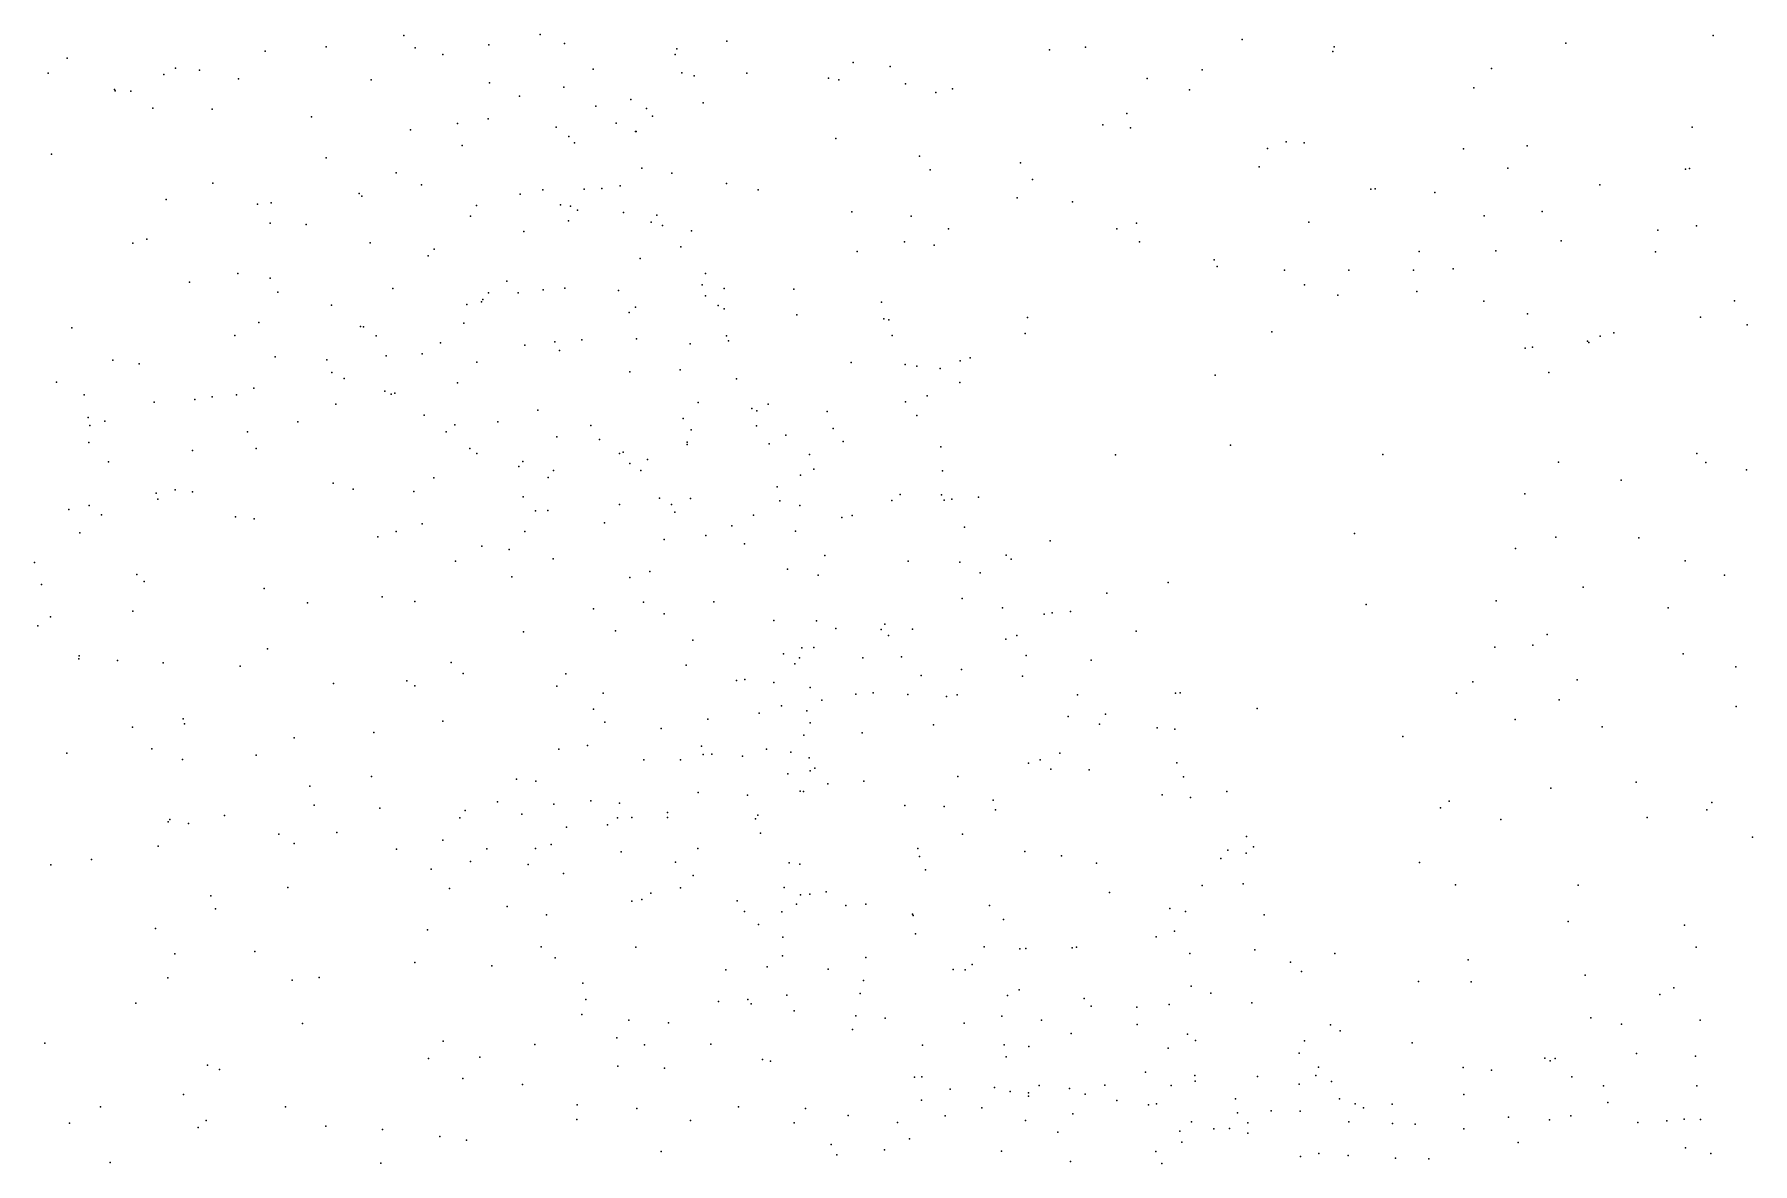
# Model space of a CAD drawing. Header units: metres. Extents: x -25 to 25, y -27.7 to 27.8.
# Drawn here: x 5.099 to 7.736, y 15.626 to 17.359 of the extents above; entities that cross this region are included whole.
import ezdxf

# ---------------------------------------------------------------- set-up
doc = ezdxf.new("R2010")
doc.units = ezdxf.units.M

msp = doc.modelspace()

# ---------------------------------------------------------------- linework, layer by layer
for p in [(5.6658, 17.3568, -3.8519), (5.8753, 17.3588, 4.2475), (6.9522, 17.3507, 7.5995), (7.6749, 17.3572, 9.4036), (5.4532, 17.3332, 3.2198), (5.547, 17.3397, 11.1358), (5.6833, 17.3381, 6.6013), (5.7258, 17.3279, 3.8713), (5.7964, 17.3428, 4.0396), (5.9125, 17.3447, 5.2454), (6.0825, 17.3279, 8.0149), (6.0846, 17.3364, 7.8401), (6.1614, 17.3485, -5.2499), (6.6566, 17.3349, 7.9444), (6.7119, 17.339, 9.3258), (7.0916, 17.3327, -4.9677), (7.0936, 17.3396, 7.4571), (7.4489, 17.3451, 6.8678), (5.1203, 17.2995, -16.8853), (5.1495, 17.3223, 2.8228), (5.2976, 17.297, -17.3169), (5.3158, 17.3068, -18.2128), (5.3526, 17.304, -20.3882), (5.9566, 17.3056, -19.0774), (6.0926, 17.3, 8.353), (6.192, 17.2991, 8.5175), (6.3552, 17.3158, 9.9816), (6.4122, 17.3096, -0.3716), (6.8908, 17.3043, 9.2472), (7.3351, 17.3064, 9.2629), (5.222, 17.2744, 0.1665), (5.2228, 17.272, 11.3028), (5.2472, 17.2714, -3.4403), (5.4122, 17.2904, 3.0771), (5.6157, 17.289, 3.5672), (5.7976, 17.2843, 6.0568), (5.9114, 17.2776, 5.4603), (6.1113, 17.2952, 10.7509), (6.3176, 17.2918, 10.141), (6.3334, 17.2888, 8.6426), (6.4358, 17.2828, 8.4439), (6.5076, 17.2754, 8.2897), (6.8063, 17.291, -5.0846), (6.8716, 17.2735, 7.7908), (7.308, 17.2766, -1.2151), (5.2808, 17.2457, 2.8607), (5.3717, 17.244, -20.59), (5.8435, 17.2639, -19.6506), (5.9605, 17.2488, 7.2672), (6.0141, 17.2589, 5.1109), (6.0383, 17.245, 4.7336), (6.1254, 17.2536, 0.3732), (6.4822, 17.2697, -5.2635), (5.5242, 17.2323, -20.1875), (5.7484, 17.2219, 6.5041), (5.7953, 17.2291, 6.3188), (5.992, 17.2226, 10.8872), (6.0474, 17.2333, 7.6934), (6.7386, 17.2201, 9.1467), (6.7753, 17.2376, -0.8341), (5.676, 17.2124, 11.0806), (5.8997, 17.2163, 4.1314), (5.9192, 17.2022, 0.5022), (5.9276, 17.1924, -19.47), (6.0216, 17.2097, 7.9144), (6.0222, 17.2096, 4.5097), (6.329, 17.1991, 10.2942), (6.7809, 17.2155, 7.9522), (7.0198, 17.194, 9.1328), (7.0472, 17.1924, -5.144), (7.6428, 17.2163, 6.6265), (5.1251, 17.1748, -21.0187), (5.547, 17.1694, -5.0805), (5.7554, 17.1883, 6.6577), (6.4573, 17.1719, 8.6697), (6.9914, 17.1834, -0.9761), (7.2917, 17.1829, 9.1097), (7.3897, 17.1877, -5.1358), (5.6541, 17.1463, -4.218), (6.0311, 17.1534, 5.3326), (6.0774, 17.146, 4.9896), (6.4735, 17.1511, 9.6425), (6.6121, 17.1616, 8.3547), (6.9785, 17.1554, 7.8828), (7.3599, 17.1535, 7.1324), (7.6328, 17.1517, -1.374), (7.6386, 17.1531, 9.1331), (5.3729, 17.1302, 2.9108), (5.5972, 17.1146, 3.2213), (5.6932, 17.1281, 3.4912), (5.8446, 17.1137, 7.2284), (5.8794, 17.1201, -18.5315), (5.9425, 17.1213, 8.0165), (5.9699, 17.1222, 6.203), (5.9981, 17.1264, 5.8618), (6.1612, 17.13, 8.5883), (6.2095, 17.1202, 10.7283), (6.6308, 17.1359, 9.0199), (7.1496, 17.121, 7.8205), (7.1564, 17.122, 9.0413), (7.2478, 17.116, 7.5204), (7.5009, 17.1277, 6.9346), (5.3011, 17.1052, 11.2158), (5.4413, 17.0982, -4.614), (5.4625, 17.1001, -17.3329), (5.6013, 17.1106, -3.7436), (5.7772, 17.0964, 3.6298), (5.9064, 17.0974, 11.0042), (5.9218, 17.0954, 8.1831), (5.9324, 17.0892, 7.7584), (6.003, 17.0856, -18.9395), (6.3535, 17.0865, 8.749), (6.607, 17.1079, -0.6704), (6.692, 17.1016, 8.51), (7.4127, 17.0872, -1.229), (5.4608, 17.0689, -17.9824), (5.5159, 17.0671, 11.1461), (5.7681, 17.0796, -18.3229), (5.9185, 17.0724, 6.438), (6.0456, 17.0707, 4.3985), (6.0543, 17.0811, 5.5696), (6.0627, 17.0656, 5.9992), (6.4443, 17.0798, -0.0965), (6.5019, 17.0604, 8.9178), (6.7601, 17.0604, 8.6524), (6.7904, 17.0691, 8.2934), (7.0547, 17.0704, 8.0189), (7.3238, 17.0801, 8.9132), (7.6493, 17.0652, 6.7785), (5.2499, 17.0384, -16.68), (5.2714, 17.0445, -3.5769), (5.6145, 17.0388, -5.3875), (5.8503, 17.0562, 6.6054), (6.0911, 17.0329, 5.7621), (6.1073, 17.0573, 0.5424), (6.4343, 17.0403, -5.5538), (6.4799, 17.0352, -0.4691), (6.7947, 17.0404, -5.395), (7.442, 17.0418, 8.7738), (7.5902, 17.0581, 8.8988), (5.7032, 17.0187, 11.1157), (5.7123, 17.0293, -20.0918), (6.0286, 17.0147, 6.3229), (6.3618, 17.0257, 10.3944), (6.9095, 17.0129, 8.6245), (7.2241, 17.0256, -5.3605), (7.3414, 17.0268, 7.3424), (7.5864, 17.0252, -5.2115), (5.4113, 16.9918, -5.2001), (5.4607, 16.9846, -4.3997), (5.824, 16.9801, 7.5248), (6.1288, 16.992, 5.2535), (6.9139, 17.0024, -0.9005), (7.0171, 16.9971, 8.295), (7.1161, 16.9967, 8.6887), (7.2151, 16.9969, 8.127), (7.2763, 16.9989, 8.6758), (5.337, 16.9784, 2.7987), (5.4726, 16.963, 0.5402), (5.6488, 16.9686, -20.5938), (5.7961, 16.9623, 3.5071), (5.8413, 16.962, 8.1169), (5.8799, 16.9669, -5.6793), (5.9132, 16.9695, 3.8764), (5.9952, 16.9658, -18.7354), (6.1239, 16.9743, 6.1081), (6.1288, 16.9573, 4.6543), (6.1576, 16.9687, 5.0519), (6.2643, 16.968, 10.7519), (7.0481, 16.9746, 8.5156), (7.0989, 16.9585, -1.0183), (7.2204, 16.964, 8.3232), (5.5549, 16.9432, 3.0341), (5.7626, 16.9443, 7.3186), (5.7849, 16.9482, -18.022), (5.7872, 16.9518, 7.8711), (6.0115, 16.932, -19.4177), (6.0216, 16.9404, 8.4381), (6.1485, 16.9426, -5.7627), (6.1573, 16.9374, 5.9075), (6.2691, 16.9285, 8.6529), (6.3991, 16.9478, 8.7992), (7.3231, 16.9496, 7.8034), (7.3903, 16.9299, 8.2237), (7.7079, 16.9497, 6.8719), (5.1566, 16.9082, 11.2783), (5.4433, 16.9164, 11.2092), (5.5995, 16.9106, -20.9233), (5.604, 16.9098, -17.2006), (5.758, 16.9154, 7.6486), (6.4026, 16.9223, 9.8813), (6.4101, 16.9207, 10.1637), (6.623, 16.9245, -5.6534), (6.9977, 16.9023, -5.6106), (7.5227, 16.9007, -5.4924), (7.6557, 16.9248, 8.652), (7.7273, 16.9132, -1.3258), (5.4067, 16.8969, -21.141), (5.6236, 16.8964, -3.9201), (5.7224, 16.8854, -20.3991), (5.8516, 16.882, 6.7931), (5.8978, 16.8868, 3.7215), (5.9392, 16.8898, 11.0725), (6.0232, 16.8913, 6.4999), (6.1052, 16.8838, 4.424), (6.1612, 16.8961, 10.8946), (6.164, 16.8886, 5.3972), (6.4152, 16.8965, 0.3114), (6.6191, 16.8999, -0.708), (7.3864, 16.877, 7.9793), (7.3976, 16.8789, 7.5132), (7.482, 16.8878, 7.2375), (7.4841, 16.886, -1.2237), (7.5018, 16.8958, 8.3931), (5.2194, 16.8589, 2.6874), (5.2598, 16.8534, 11.8429), (5.4683, 16.864, -5.4543), (5.5476, 16.8595, -16.6801), (5.6388, 16.8657, -16.9786), (5.694, 16.8683, 3.2484), (5.7779, 16.8555, 3.3834), (5.9046, 16.8736, 0.6962), (6.3525, 16.8551, 10.647), (6.4352, 16.8522, 10.4114), (6.4531, 16.8497, 9.6898), (6.5196, 16.8576, 9.0972), (6.5349, 16.8624, 9.252), (5.1328, 16.8253, -3.8459), (5.5557, 16.8397, 11.6815), (5.5744, 16.8308, 11.907), (5.7481, 16.8239, 7.0345), (6.0126, 16.8411, 4.033), (6.0902, 16.8442, -18.1768), (6.1764, 16.8303, 6.2889), (6.4889, 16.8459, -0.0783), (6.5191, 16.8243, 9.41), (6.9107, 16.8359, -5.805), (7.4231, 16.8399, -5.8519), (5.1755, 16.8057, 0.2794), (5.3453, 16.7987, -16.4148), (5.3719, 16.8023, 12.1119), (5.4091, 16.8058, 11.3331), (5.4358, 16.8157, 11.4913), (5.6366, 16.8111, 7.6931), (5.6464, 16.8065, 7.4718), (5.6519, 16.808, 11.5614), (6.4692, 16.804, -0.5287), (5.1813, 16.7709, 12.1921), (5.2827, 16.7944, 11.431), (5.5617, 16.7915, 11.4057), (5.6973, 16.7743, 7.2064), (5.8716, 16.7821, 11.891), (6.0943, 16.7691, 8.4016), (6.1176, 16.794, -17.9663), (6.2001, 16.7844, 4.5974), (6.2074, 16.7809, 5.5678), (6.2252, 16.7911, 5.2312), (6.3157, 16.78, 0.4906), (6.4355, 16.7948, 8.8367), (6.4533, 16.774, 10.0136), (5.184, 16.7588, -21.3007), (5.2071, 16.7653, -4.6362), (5.4258, 16.7487, 12.2621), (5.5034, 16.7644, 2.9221), (5.7311, 16.7486, 8.0116), (5.7443, 16.7596, -20.7145), (5.8101, 16.7644, 11.5594), (5.9529, 16.7586, -17.6374), (6.1068, 16.752, 12.0249), (6.2071, 16.7581, -6.0267), (6.2521, 16.7436, 4.7647), (6.3245, 16.754, 10.7749), (5.1824, 16.7326, -5.0575), (5.3419, 16.7201, -4.338), (5.4393, 16.7235, -5.6129), (5.767, 16.7234, 12.233), (5.9009, 16.741, 11.154), (5.9664, 16.7371, 3.8061), (6.0027, 16.7174, 12.2002), (6.1007, 16.733, 11.7931), (6.1009, 16.7295, 4.2777), (6.2267, 16.7302, 10.8961), (6.3401, 16.7339, 12.0121), (6.4901, 16.7259, 10.2267), (6.9345, 16.7286, -0.906), (5.213, 16.7026, 2.6819), (5.7781, 16.7157, 3.3085), (5.8424, 16.6958, -16.8842), (5.8487, 16.7031, 11.3133), (5.9969, 16.7155, 11.6422), (6.0128, 16.7002, 6.6763), (6.0397, 16.7065, -19.5849), (6.2886, 16.714, 12.1851), (6.2949, 16.6915, 8.5777), (6.7577, 16.7135, -0.7825), (7.1681, 16.7143, -1.0686), (7.4375, 16.7022, -6.1057), (7.65, 16.7158, -1.2092), (7.6639, 16.7019, -6.1914), (7.7262, 16.6905, 7.1391), (5.5575, 16.6703, 12.3487), (5.7118, 16.678, -16.4706), (5.8875, 16.6787, 8.1369), (5.8957, 16.6894, 6.8444), (6.0298, 16.6894, 3.9888), (6.2388, 16.6646, 5.3802), (6.2747, 16.6822, 4.9776), (6.4926, 16.6888, 0.075), (7.5339, 16.6746, 7.3738), (5.286, 16.6549, -3.8877), (5.2883, 16.6457, -5.395), (5.3149, 16.6598, 12.3853), (5.3417, 16.6566, 2.7741), (5.588, 16.6607, 0.6396), (5.6815, 16.6575, 7.3741), (5.8489, 16.6489, -20.4119), (5.9969, 16.6372, 11.4659), (6.0584, 16.6472, -18.8843), (6.0769, 16.6372, 8.2586), (6.1057, 16.6463, 6.5561), (6.2428, 16.643, 6.295), (6.4145, 16.6435, -0.3722), (6.4273, 16.6525, 10.6579), (6.491, 16.6519, 11.8605), (6.4948, 16.6441, 10.4924), (6.5066, 16.6453, 12.2414), (6.5476, 16.6485, 9.0955), (7.3858, 16.6536, 7.8075), (5.1519, 16.6298, 12.4155), (5.1832, 16.6357, -16.2289), (5.2019, 16.6214, -4.4755), (5.4077, 16.6185, 0.5013), (5.4363, 16.6153, -21.2194), (5.8681, 16.6278, -17.2014), (5.8871, 16.628, -20.203), (6.082, 16.6255, 4.1501), (6.2023, 16.6207, 8.3652), (6.2737, 16.6359, 5.1245), (6.338, 16.6174, -18.1814), (6.3541, 16.6202, -6.1509), (5.1686, 16.594, 0.2282), (5.626, 16.5875, -6.0141), (5.6544, 16.5961, 7.7864), (5.6941, 16.6077, 12.4091), (5.8516, 16.5958, 6.9884), (5.9738, 16.6093, -19.9554), (6.1292, 16.59, 12.4475), (6.169, 16.6045, 11.0181), (6.2671, 16.5962, 4.6099), (6.5263, 16.6026, 10.1264), (7.1247, 16.593, -6.1744), (7.4336, 16.5871, 8.1518), (7.5612, 16.5863, 8.4024), (5.7855, 16.5732, 7.1516), (5.8274, 16.5681, 0.688), (6.0656, 16.5837, -17.5445), (6.1885, 16.5768, 4.402), (6.312, 16.5588, -17.9287), (6.5903, 16.5595, 9.5139), (6.6576, 16.5816, 11.9653), (7.3715, 16.57, -6.2853), (5.099, 16.5482, -4.8426), (5.7452, 16.5506, 7.9089), (5.895, 16.554, 3.5152), (6.0434, 16.5343, 6.7081), (6.2547, 16.5381, 11.5417), (6.4397, 16.5504, 8.6694), (6.5191, 16.5489, 11.7101), (6.5504, 16.5326, 8.9083), (6.598, 16.5533, -0.7259), (7.6323, 16.5509, 7.2494), (5.11, 16.5143, -4.1045), (5.2562, 16.5301, 2.7156), (5.2673, 16.5189, -4.2727), (5.4518, 16.5085, 12.5568), (5.8316, 16.5261, -20.6649), (6.0127, 16.5254, 11.2909), (6.3019, 16.529, 4.9487), (6.8389, 16.5175, -0.8166), (7.4754, 16.5107, -0.9785), (7.6923, 16.5291, -6.9822), (5.518, 16.4866, 2.9186), (5.6326, 16.4954, 3.0375), (5.683, 16.4883, -20.9698), (6.0336, 16.4874, 3.9429), (6.1415, 16.4881, 11.4326), (6.5225, 16.4929, 10.5266), (6.5847, 16.4788, 9.923), (6.7448, 16.5012, 12.1844), (7.1425, 16.4839, -0.9734), (7.3421, 16.4897, 7.6968), (7.606, 16.479, 8.509), (5.1237, 16.4651, 2.6316), (5.2501, 16.4734, 12.6076), (5.9572, 16.4773, 6.8424), (6.0656, 16.4697, -19.3392), (6.2335, 16.4594, 12.6104), (6.299, 16.4586, 8.3147), (6.404, 16.4535, 8.4624), (6.6486, 16.4689, 9.0123), (6.6607, 16.4711, 12.381), (6.6888, 16.4731, 9.1915), (5.1042, 16.4513, -4.5608), (5.8494, 16.442, 12.6239), (5.9906, 16.4437, -6.2846), (6.1096, 16.4292, 4.2023), (6.329, 16.4469, -0.3118), (6.3986, 16.4454, -18.4472), (6.4095, 16.4364, -0.0293), (6.4466, 16.4458, 12.5813), (6.5898, 16.4306, 10.2326), (6.6063, 16.4363, 11.6416), (6.7899, 16.4427, 11.8977), (7.4204, 16.4379, 7.4645), (5.1673, 16.4005, -5.3107), (5.1675, 16.4053, -21.3271), (5.4567, 16.416, -5.957), (6.2485, 16.4081, 10.9767), (6.2731, 16.402, 5.669), (6.2768, 16.4174, -17.6889), (6.2948, 16.4178, 6.1384), (6.3701, 16.4019, 0.2087), (6.4296, 16.4036, 10.7651), (6.621, 16.4058, 10.0667), (7.3401, 16.4184, 8.1013), (7.3984, 16.4217, -6.4878), (7.6291, 16.408, -7.1649), (5.2265, 16.3977, 0.1546), (5.2966, 16.3941, -5.6302), (5.415, 16.3894, 12.6975), (5.7384, 16.3947, 0.5974), (5.757, 16.378, 7.7018), (5.9144, 16.3776, 6.9566), (6.0991, 16.391, 8.0529), (6.2658, 16.3926, 5.4297), (6.4596, 16.3749, -18.216), (6.5217, 16.3842, 8.6158), (6.6154, 16.3741, 8.7997), (6.7204, 16.3986, 9.6005), (7.71, 16.3881, 7.1812), (5.558, 16.3627, 0.4879), (5.6706, 16.3666, -16.1485), (5.6828, 16.3592, -6.2098), (5.9007, 16.3584, 3.489), (5.972, 16.3479, 0.5605), (6.1763, 16.367, 11.3145), (6.1891, 16.3687, -0.4924), (6.2336, 16.3644, 6.3919), (6.2893, 16.3564, 5.1639), (6.3862, 16.3483, 12.7081), (6.8501, 16.3479, 12.267), (6.8571, 16.3485, -0.6426), (7.2814, 16.348, 7.9374), (7.3065, 16.365, -0.5383), (7.4663, 16.3683, -6.9388), (5.9568, 16.323, 7.9379), (6.2455, 16.3283, 12.7811), (6.2844, 16.3206, 4.642), (6.3074, 16.3373, 4.92), (6.3594, 16.3465, 11.4436), (6.4392, 16.3456, -6.342), (6.4987, 16.3426, 10.6338), (6.5151, 16.3454, 11.5146), (6.6996, 16.3454, 9.8017), (6.9753, 16.3242, -6.3428), (7.4386, 16.3378, -0.3594), (7.7105, 16.3272, -0.1665), (5.2497, 16.2956, -0.0627), (5.3275, 16.3085, 2.7979), (5.3292, 16.3006, 12.9109), (5.726, 16.3047, 3.1268), (5.9743, 16.3035, -20.1233), (6.1326, 16.3079, -17.3764), (6.2113, 16.3173, 0.3871), (6.2893, 16.3022, 5.9109), (6.4789, 16.2993, 8.4236), (6.6855, 16.3121, 9.962), (6.7333, 16.3001, 12.5178), (6.7426, 16.3156, 11.6862), (6.822, 16.2945, 9.1312), (7.3713, 16.3074, 8.2347), (7.5046, 16.2959, 8.4564), (5.4976, 16.2791, 2.8963), (5.6198, 16.2872, 12.9135), (6.0607, 16.2938, -16.4358), (6.2799, 16.2834, 6.2257), (6.3694, 16.2868, 8.2454), (6.8492, 16.2923, 11.8084), (7.1986, 16.2815, -6.4607), (5.1487, 16.2555, 12.9959), (5.279, 16.2626, -15.9843), (5.3264, 16.2458, -5.8039), (5.4392, 16.2526, 13.0298), (5.9036, 16.262, -20.3512), (5.9477, 16.2673, 12.9022), (6.0344, 16.2455, -19.909), (6.0905, 16.2454, 7.9795), (6.1227, 16.2665, 6.6005), (6.125, 16.2538, 4.2848), (6.1383, 16.2543, 12.8947), (6.1858, 16.2513, -16.677), (6.2222, 16.2618, -0.2173), (6.2596, 16.2574, -6.4109), (6.2877, 16.2483, 6.073), (6.6424, 16.2457, 12.667), (6.6723, 16.2557, 10.1414), (5.6162, 16.2197, -20.9786), (5.8387, 16.2158, 3.2866), (6.2553, 16.2242, 5.4682), (6.2896, 16.2284, 8.1156), (6.2965, 16.2327, 4.8073), (6.516, 16.2201, -0.5441), (6.6245, 16.2404, 10.3361), (6.6588, 16.2313, -6.3685), (6.7177, 16.2301, 8.8065), (6.852, 16.241, 9.5928), (6.8622, 16.2194, 12.4189), (5.5215, 16.2051, 0.281), (5.8686, 16.2127, -6.3554), (6.1177, 16.1954, -0.7325), (6.1934, 16.1913, 0.0143), (6.274, 16.1976, 5.2057), (6.2793, 16.1967, 11.2919), (6.3164, 16.2087, 12.8868), (6.3716, 16.2129, 10.8568), (6.8298, 16.1919, 9.747), (6.9287, 16.1971, 12.2668), (7.4257, 16.2019, 7.3866), (7.557, 16.211, -7.2735), (5.5281, 16.1758, -16.0161), (5.6289, 16.1713, 3.0051), (5.7599, 16.1677, -0.5837), (5.8099, 16.181, -20.6292), (5.8959, 16.1775, 3.4469), (5.9528, 16.1828, 3.6838), (5.9968, 16.179, 3.8811), (6.0705, 16.1645, -19.5124), (6.4347, 16.1755, -17.7895), (6.4949, 16.1741, 10.6667), (6.57, 16.1836, 12.7937), (6.574, 16.1687, 10.4781), (6.873, 16.1878, 9.0141), (7.2567, 16.172, 7.846), (7.27, 16.1821, 8.0061), (7.6655, 16.1687, 7.1816), (7.6728, 16.1799, -0.0079), (5.3045, 16.1502, 2.8045), (5.3071, 16.1541, 13.2544), (5.3353, 16.1476, -21.1921), (5.3905, 16.1602, -0.3284), (5.7517, 16.1565, 13.1722), (5.8471, 16.1619, 7.5015), (5.9155, 16.1421, 7.0434), (5.9786, 16.1455, 7.8444), (5.994, 16.1563, 6.8797), (6.0158, 16.1572, -0.2734), (6.0705, 16.1569, 6.7358), (6.2053, 16.1548, 4.4722), (6.2093, 16.1604, -16.9748), (7.3491, 16.1537, 8.2309), (7.5736, 16.1569, 8.5658), (5.289, 16.1129, -0.5239), (5.4741, 16.1313, -0.1002), (5.4974, 16.1169, 2.8997), (5.5632, 16.134, 13.2924), (5.7259, 16.1222, -16.0955), (5.892, 16.1153, 7.1977), (6.2132, 16.1329, 6.469), (6.5232, 16.1314, -18.1518), (6.9588, 16.1276, 9.2381), (6.9698, 16.112, 12.0347), (7.7356, 16.1268, 8.7628), (5.1244, 16.0845, 2.6875), (5.1865, 16.0924, -5.4048), (5.6547, 16.1086, -0.2432), (5.7681, 16.0896, -0.801), (5.7934, 16.109, 0.233), (5.8566, 16.085, 13.277), (5.8681, 16.1093, 7.7228), (5.9992, 16.1041, 0.0266), (6.0826, 16.0884, -19.2588), (6.1173, 16.1094, -19.0337), (6.2573, 16.0874, 4.7156), (6.2734, 16.0852, 4.9311), (6.4545, 16.1094, 11.3951), (6.4571, 16.0971, -18.4202), (6.619, 16.105, 8.5096), (6.675, 16.0983, 11.5241), (6.7289, 16.0871, 10.0874), (6.9195, 16.0939, 11.8058), (6.9302, 16.1069, 9.5885), (6.9582, 16.1023, -6.4223), (7.2245, 16.0877, -0.1856), (5.7078, 16.0778, -0.0257), (5.911, 16.0711, -20.1524), (6.1101, 16.0682, 4.3484), (6.4664, 16.0768, 8.2342), (5.3696, 16.037, -15.9669), (5.4878, 16.0498, -0.7047), (5.7359, 16.048, 13.3862), (6.031, 16.031, -19.7069), (6.0448, 16.0407, 4.1958), (6.0903, 16.0493, 7.8928), (6.2497, 16.0495, -18.7935), (6.2744, 16.0382, 6.1863), (6.2888, 16.0394, 11.2051), (6.3141, 16.0429, 8.052), (6.7485, 16.0419, 12.7419), (6.891, 16.0526, 12.5256), (6.9538, 16.0551, 9.0874), (7.2797, 16.0538, 7.6969), (7.4677, 16.0532, 0.0017), (5.377, 16.0167, 13.4573), (5.8245, 16.0204, 3.2653), (5.8849, 16.0074, 7.34), (6.0156, 16.0288, -16.3235), (6.1774, 16.0293, 13.1368), (6.1887, 16.0127, 4.5845), (6.246, 16.0122, 5.2696), (6.2686, 16.0242, 5.7739), (6.3444, 16.0221, -17.5557), (6.3751, 16.024, 13.0261), (6.4463, 16.0084, -0.3509), (6.4475, 16.0067, 10.766), (6.5644, 16.0217, 12.9275), (6.8412, 16.0172, 9.8922), (6.8656, 16.0126, 8.8311), (6.9862, 16.0075, 12.195), (5.2847, 15.9864, 2.8194), (5.7023, 15.9848, -6.2891), (6.2101, 15.9928, 6.5586), (6.4513, 15.9783, -6.4542), (6.5862, 16.0004, 11.4312), (6.8483, 15.9826, -0.2061), (7.4523, 15.9973, 8.3767), (7.6311, 15.9917, 7.234), (5.4375, 15.9515, -5.988), (5.8768, 15.9586, 7.5051), (6.0221, 15.9578, 13.3375), (6.2473, 15.9735, 5.4991), (6.5562, 15.9583, -17.4801), (6.6111, 15.9556, 8.3818), (6.6204, 15.9559, 10.3988), (6.6914, 15.957, -18.1998), (6.6981, 15.9582, 8.5311), (6.8204, 15.9737, -17.6029), (6.9717, 15.954, 9.6298), (7.649, 15.9582, 14.1585), (5.3146, 15.948, -5.7205), (5.6827, 15.9347, 3.0853), (5.8011, 15.9292, -20.3054), (5.8982, 15.9414, 3.6448), (6.2233, 15.9277, -16.9846), (6.2468, 15.9445, 5.0199), (6.3751, 15.942, 10.8887), (6.5382, 15.9314, 6.7868), (6.8719, 15.9484, -18.0371), (7.0266, 15.9351, 9.1835), (7.0943, 15.9484, -6.4922), (7.2989, 15.9385, 8.0066), (5.3036, 15.911, 13.5583), (5.4948, 15.9075, 2.9331), (5.5359, 15.9113, -20.8292), (5.9404, 15.9026, -6.4289), (6.1602, 15.9232, 6.8487), (6.3171, 15.9244, 6.3781), (6.3713, 15.9071, 11.1933), (6.509, 15.9239, 6.9483), (6.5274, 15.9233, 10.5824), (7.0435, 15.9209, -17.7514), (7.2227, 15.9054, -6.6841), (7.3035, 15.9049, -7.1096), (7.4788, 15.9151, 7.4027), (5.945, 15.8779, 4.0805), (6.1488, 15.8744, -19.017), (6.1937, 15.8776, -17.2608), (6.2534, 15.8844, -0.4112), (6.3659, 15.8867, 13.1271), (6.592, 15.8836, 7.1373), (6.6099, 15.8924, 6.5682), (6.7097, 15.8792, 10.2036), (6.8738, 15.8982, 12.6896), (6.9043, 15.8875, -17.3702), (6.9673, 15.8728, 12.4946), (7.5934, 15.8853, 13.6925), (7.6146, 15.8957, 13.5341), (5.2548, 15.8722, -21.0538), (5.9389, 15.8547, 7.2699), (6.0112, 15.846, 4.2368), (6.1988, 15.871, 7.0529), (6.265, 15.8605, 5.31), (6.3595, 15.8527, 8.0074), (6.4043, 15.8488, 7.1785), (6.5836, 15.8521, 11.375), (6.6446, 15.846, 12.9599), (6.7207, 15.8677, -6.4371), (6.7907, 15.866, 10.0183), (6.8403, 15.87, 6.9749), (7.4874, 15.8496, 8.3279), (5.5104, 15.8411, -16.0117), (6.0722, 15.842, 7.152), (6.3542, 15.8317, 6.0305), (6.5258, 15.8415, -0.1431), (6.6897, 15.8253, 6.4103), (6.7911, 15.8391, 7.1817), (6.8686, 15.8244, 11.6678), (7.088, 15.8387, -18.0371), (7.1028, 15.8294, -17.2257), (7.5342, 15.84, 14.0274), (7.6549, 15.8459, 14.4775), (5.1149, 15.8106, -5.3642), (5.7261, 15.814, 3.1978), (5.867, 15.8088, -19.8751), (5.9928, 15.8191, 13.475), (6.035, 15.8081, 7.7425), (6.1371, 15.8089, 13.38), (6.4618, 15.8076, -18.5243), (6.5869, 15.8081, 7.3051), (6.6252, 15.8057, 8.2621), (6.8386, 15.8029, 8.5761), (6.8806, 15.8148, -17.1045), (7.0399, 15.7955, 12.2628), (7.048, 15.8145, 9.0543), (7.2131, 15.8113, -16.7982), (7.5575, 15.7949, 13.1857), (5.3649, 15.7771, 13.6563), (5.3829, 15.7701, -0.6242), (5.7037, 15.7874, 13.6356), (5.7827, 15.7891, -16.1965), (5.9941, 15.7754, -16.381), (6.0659, 15.7723, -0.5307), (6.2162, 15.7857, 4.8328), (6.2287, 15.783, 7.8686), (6.5901, 15.7896, 6.2738), (7.0696, 15.7736, 9.3788), (7.2912, 15.7731, 0.0721), (7.3347, 15.7692, -16.529), (7.4169, 15.7878, -17.1355), (7.4251, 15.7834, -16.8736), (7.4326, 15.7871, -17.5419), (7.6477, 15.7905, 13.0292), (5.7564, 15.7563, -0.7506), (5.8479, 15.7471, 3.6868), (6.4495, 15.7584, 10.7826), (6.4606, 15.7592, 5.6928), (6.5725, 15.7425, 6.027), (6.6407, 15.7456, -17.0236), (6.6874, 15.7411, 6.1487), (6.7415, 15.7462, 11.4942), (6.8042, 15.766, -16.8107), (6.8433, 15.7457, 6.3452), (6.8798, 15.7609, -16.5674), (6.8803, 15.7523, -18.4221), (6.976, 15.7594, 6.5614), (7.0398, 15.748, -0.0034), (7.0652, 15.7609, 6.9248), (7.0895, 15.7521, -16.3954), (7.4582, 15.7589, 13.5492), (7.5066, 15.7451, 7.4497), (7.6498, 15.7452, 8.4846), (5.3279, 15.7318, 2.9274), (5.9318, 15.7161, 4.1469), (6.4603, 15.7231, 5.383), (6.5045, 15.7399, 10.6094), (6.5963, 15.7365, 10.3867), (6.6243, 15.7292, 8.1117), (6.6246, 15.7344, 5.679), (6.7113, 15.7325, 5.924), (6.7598, 15.7227, 10.0723), (6.8088, 15.7159, 5.6431), (6.821, 15.7176, 7.6792), (6.942, 15.7252, 9.7677), (7.1017, 15.7254, 7.4333), (7.1255, 15.7174, 7.5869), (7.1824, 15.7169, -18.2223), (7.2926, 15.7317, 7.5562), (7.5136, 15.7198, -7.3563), (5.1531, 15.6881, -20.9777), (5.2006, 15.7128, -0.4283), (5.3624, 15.692, -20.7278), (5.4842, 15.713, 3.0165), (5.9314, 15.6935, -6.3862), (6.0237, 15.7103, -19.471), (6.1059, 15.692, -0.316), (6.1797, 15.7131, 7.3434), (6.2649, 15.6886, 7.7186), (6.2822, 15.7105, 13.307), (6.3478, 15.6999, 7.4739), (6.4235, 15.6891, 7.7353), (6.4966, 15.6991, 11.1254), (6.5528, 15.7115, 7.5541), (6.6199, 15.6922, -16.5862), (6.6924, 15.7024, 7.8629), (6.8744, 15.6898, 8.0174), (6.9449, 15.7039, 6.2244), (6.9609, 15.6886, 8.4556), (6.9968, 15.7066, 8.6339), (7.0412, 15.7061, 8.8548), (7.1161, 15.6898, 7.8558), (7.1387, 15.7112, 7.2023), (7.3609, 15.6972, 8.0782), (7.4241, 15.6932, 14.0875), (7.4568, 15.6994, 14.3086), (7.5594, 15.689, 14.5579), (7.6041, 15.6913, -16.5063), (7.6306, 15.6938, -16.8548), (7.6555, 15.6937, -17.3268), (5.3502, 15.6811, -16.0198), (5.5462, 15.6831, -6.0669), (5.6333, 15.6783, 3.1987), (5.7214, 15.6674, 3.3609), (5.7621, 15.6616, 3.5128), (6.4418, 15.664, -6.4551), (6.6697, 15.674, 5.2348), (6.8567, 15.6755, -16.2933), (6.9087, 15.6794, 8.2605), (6.9331, 15.6799, 5.5523), (6.961, 15.6727, 12.6425), (7.1828, 15.6876, 6.7599), (7.2176, 15.6863, 6.9792), (7.2925, 15.6791, 7.192), (6.0606, 15.6442, 4.3078), (6.3214, 15.6552, -18.7335), (6.3304, 15.6395, 4.7765), (6.4034, 15.6472, 4.925), (6.583, 15.6449, 5.06), (6.8198, 15.6445, 5.2145), (6.8599, 15.6589, 9.9079), (7.0417, 15.6366, 12.0418), (7.0699, 15.6413, 5.6824), (7.1151, 15.6381, 6.0055), (7.3756, 15.6581, 13.3745), (7.6328, 15.65, 12.8387), (7.6716, 15.6413, 8.3607), (5.2155, 15.6277, 2.9629), (5.6304, 15.6263, -16.1773), (6.689, 15.6291, 11.3743), (6.8292, 15.6258, 0.091), (7.1876, 15.6342, 6.4135), (7.2388, 15.6332, 6.6201)]:
    msp.add_point(p)

doc.saveas('drawing.dxf')
